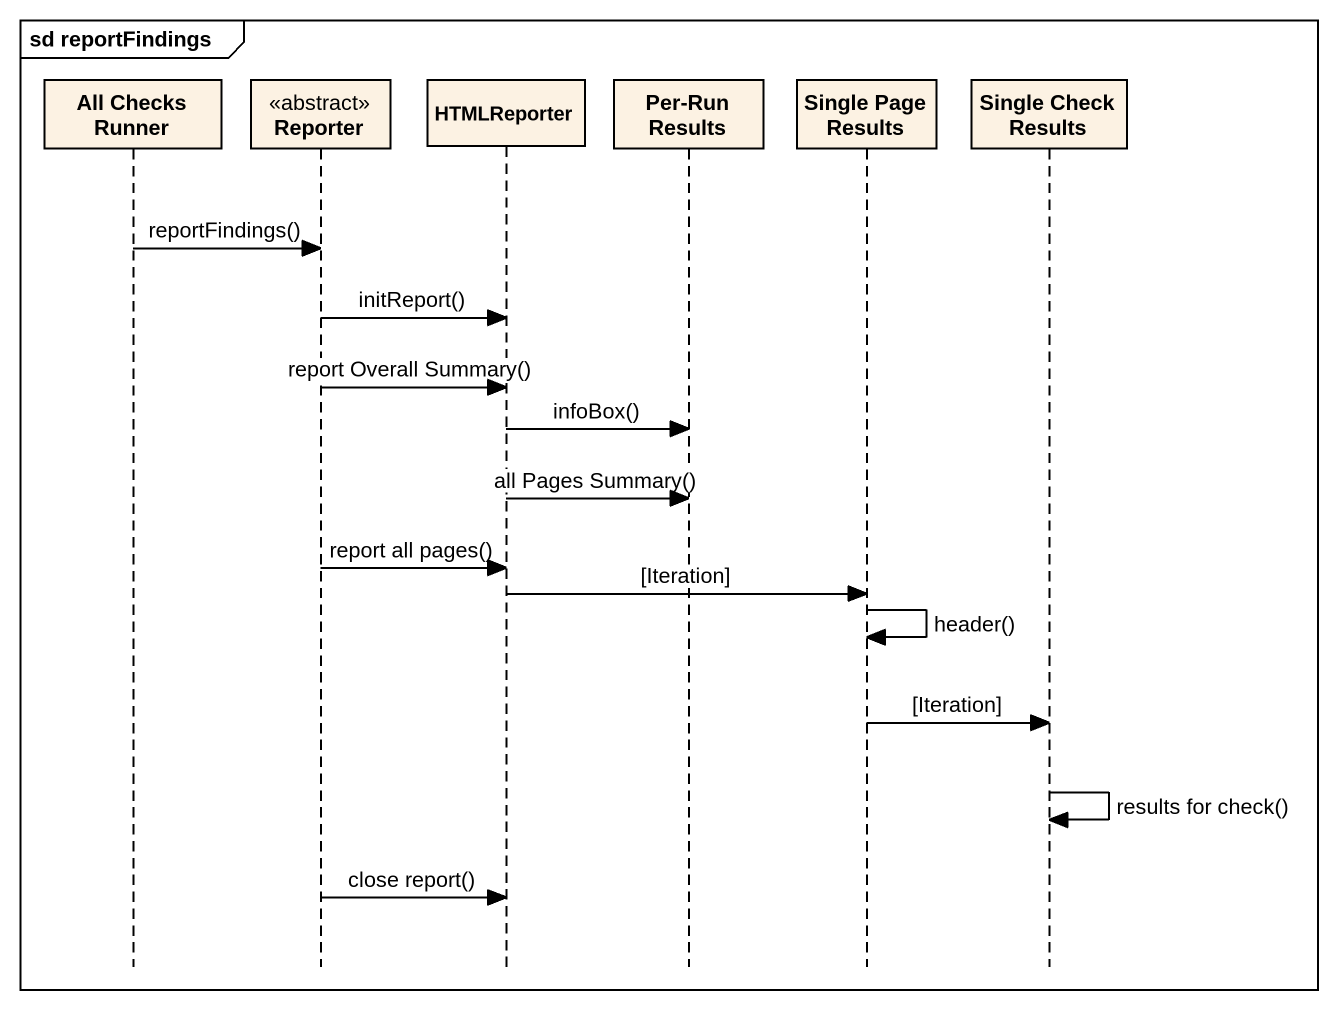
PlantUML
@startuml
mainframe sd reportFindings
hide footbox
participant "All Checks Runner" as All_Checks_Runner
participant Reporter <<abstract>>
participant HTMLReporter
participant "Per-Run Results" as Per_Run_Results
participant "Single Page Results" as Single_Page_Results
participant "Single Check Results" as Single_Check_Results

All_Checks_Runner -> Reporter : reportFindings()
Reporter -> HTMLReporter : initReport()
Reporter -> HTMLReporter : report Overall Summary()
HTMLReporter -> Per_Run_Results : infoBox()
HTMLReporter -> Per_Run_Results : all Pages Summary()
Reporter -> HTMLReporter : report all pages()
HTMLReporter -> Single_Page_Results : [Iteration]
Single_Page_Results -> Single_Page_Results : header()
Single_Page_Results -> Single_Check_Results : [Iteration]
Single_Check_Results -> Single_Check_Results : results for check()
Reporter -> HTMLReporter : close report()
@enduml
